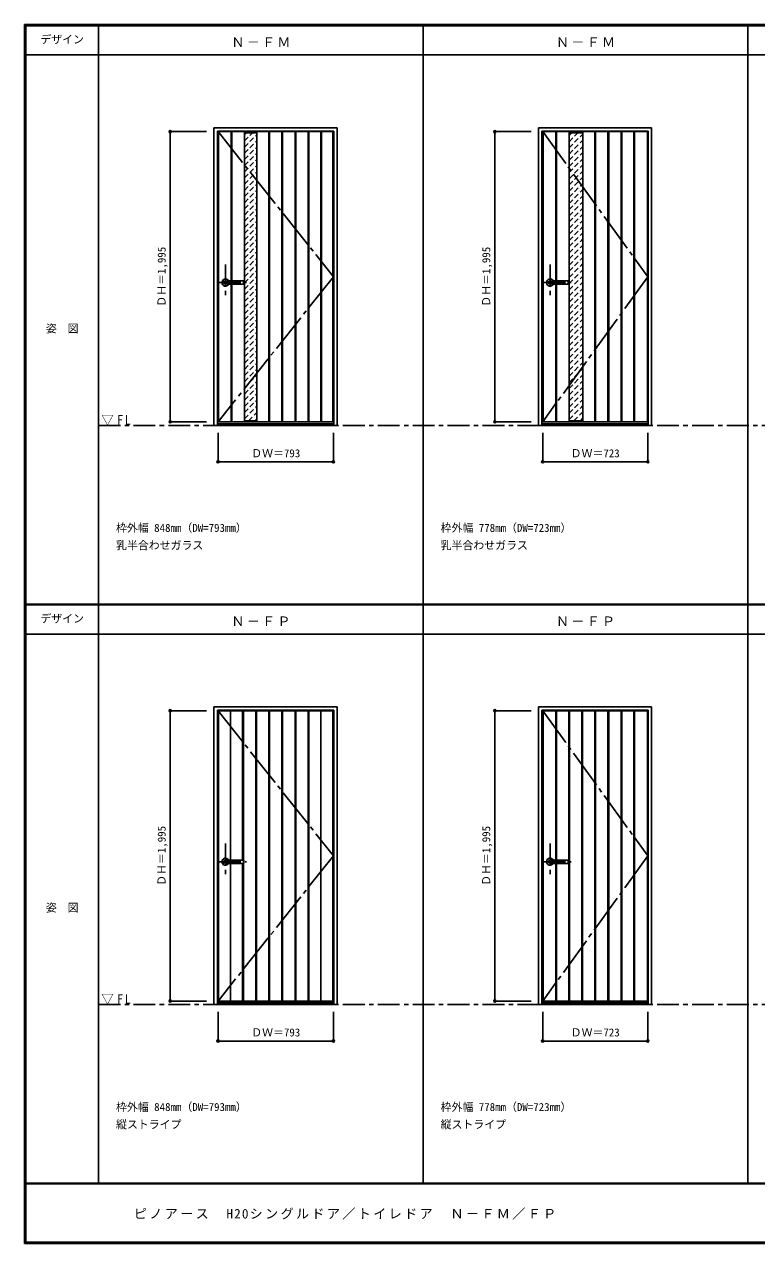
# Model space of a CAD drawing. Units: millimetres, scale not verified. Extents: x -6000 to 5700, y -4307 to 4260.
# Drawn here: x -6000 to -966, y -4205 to 4175 of the extents above; entities that cross this region are included whole.
import ezdxf
from ezdxf.enums import TextEntityAlignment as Align

# ---------------------------------------------------------------- set-up
doc = ezdxf.new("R2010")
doc.units = ezdxf.units.MM
doc.header["$LTSCALE"] = 30
doc.header["$PDMODE"] = 32
doc.header["$PDSIZE"] = 15
for name, pattern in [('CHAIN1', [8, 5, -1, 1, -1]), ('CHAIN2', [12, 9, -1, 1, -1]), ('DASHED1', [1.8, 1.2, -0.6])]:
    doc.linetypes.add(name, pattern=pattern)
for name, color, linetype in [('0-1_通り芯', 4, 'CHAIN1'), ('0-2_扉', 3, 'Continuous'), ('0-3_仕上げ', 3, 'Continuous'), ('0-4_枠', 3, 'Continuous'), ('0-5_レバー', 3, 'Continuous'), ('0-7_', 7, 'CHAIN2'), ('0-A_文字', 7, 'Continuous'), ('0-B_寸法', 7, 'Continuous'), ('0-C_ハッチ', 4, 'DASHED1'), ('F-1_枠', 6, 'Continuous'), ('F-A_文字', 7, 'Continuous')]:
    doc.layers.add(name, color=color, linetype=linetype)
doc.styles.add('ＭＳ ゴシック', font='')
doc.styles.get('ＭＳ ゴシック').set_extended_font_data('MS Gothic')

msp = doc.modelspace()

# ---------------------------------------------------------------- linework, layer by layer
at = {"layer": '0-1_通り芯'}
for p, q in [((-4617.4, 2524.5), (-4617.4, 2314.5)), ((-2385.8, 2524.5), (-2385.8, 2314.5)), ((-4662.4, 2400.5), (-4472.4, 2400.5)), ((-2430.8, 2400.5), (-2240.8, 2400.5)), ((-4617.4, -1456), (-4617.4, -1666)), ((-2385.8, -1456), (-2385.8, -1666)), ((-4662.4, -1580), (-4472.4, -1580)), ((-2430.8, -1580), (-2240.8, -1580))]:
    msp.add_line(p, q, dxfattribs=at)
at = {"layer": '0-1_通り芯', "color": 7}
for p, q in [((-5490, 1418), (3436.4, 1418)), ((-5490, -2562.5), (5690, -2562.5))]:
    msp.add_line(p, q, dxfattribs=at)
at = {"layer": '0-2_扉'}
for p, q in [((-4668.4, 3438), (-3875.4, 3438)), ((-4668.4, 1443), (-4668.4, 3438)), ((-3875.4, 1443), (-3875.4, 3438)), ((-2436.8, 3438), (-1713.8, 3438)), ((-2436.8, 1443), (-2436.8, 3438)), ((-1713.8, 1443), (-1713.8, 3438)), ((-4668.4, 1443), (-3875.4, 1443)), ((-2436.8, 1443), (-1713.8, 1443)), ((-4668.4, -542.5), (-3875.4, -542.5)), ((-4668.4, -2537.5), (-4668.4, -542.5)), ((-3875.4, -2537.5), (-3875.4, -542.5)), ((-2436.8, -542.5), (-1713.8, -542.5)), ((-2436.8, -2537.5), (-2436.8, -542.5)), ((-1713.8, -2537.5), (-1713.8, -542.5)), ((-4668.4, -2537.5), (-3875.4, -2537.5)), ((-2436.8, -2537.5), (-1713.8, -2537.5))]:
    msp.add_line(p, q, dxfattribs=at)
at = {"layer": '0-3_仕上げ'}
for p, q in [((-4665.4, 1443), (-4665.4, 3438)), ((-4578.4, 2412), (-4578.4, 3438)), ((-4573.4, 2412), (-4573.4, 3438)), ((-4319.4, 1443), (-4319.4, 3438)), ((-4314.4, 1443), (-4314.4, 3438)), ((-4229.4, 1443), (-4229.4, 3438)), ((-4224.4, 1443), (-4224.4, 3438)), ((-4139.4, 1443), (-4139.4, 3438)), ((-4134.4, 1443), (-4134.4, 3438)), ((-4049.4, 1443), (-4049.4, 3438)), ((-4044.4, 1443), (-4044.4, 3438)), ((-3961.4, 1443), (-3961.4, 3438)), ((-3956.4, 1443), (-3956.4, 3438)), ((-3878.4, 1443), (-3878.4, 3438)), ((-2433.8, 1443), (-2433.8, 3438)), ((-2346.8, 2412), (-2346.8, 3438)), ((-2341.8, 2412), (-2341.8, 3438)), ((-2077.8, 1443), (-2077.8, 3438)), ((-2072.8, 1443), (-2072.8, 3438)), ((-1987.8, 1443), (-1987.8, 3438)), ((-1982.8, 1443), (-1982.8, 3438)), ((-1897.8, 1443), (-1897.8, 3438)), ((-1892.8, 1443), (-1892.8, 3438)), ((-1809.8, 1443), (-1809.8, 3438)), ((-1804.8, 1443), (-1804.8, 3438)), ((-1716.8, 1443), (-1716.8, 3438)), ((-4578.4, 1443), (-4578.4, 2389)), ((-4573.4, 1443), (-4573.4, 2389)), ((-2346.8, 1443), (-2346.8, 2389)), ((-2341.8, 1443), (-2341.8, 2389)), ((-4665.4, -2537.5), (-4665.4, -542.5)), ((-4582.4, -1568.5), (-4582.4, -542.5)), ((-4499.4, -1568.5), (-4499.4, -542.5)), ((-4494.4, -1568.5), (-4494.4, -542.5)), ((-4409.4, -2537.5), (-4409.4, -542.5)), ((-4404.4, -2537.5), (-4404.4, -542.5)), ((-4319.4, -2537.5), (-4319.4, -542.5)), ((-4314.4, -2537.5), (-4314.4, -542.5)), ((-4229.4, -2537.5), (-4229.4, -542.5)), ((-4224.4, -2537.5), (-4224.4, -542.5)), ((-4139.4, -2537.5), (-4139.4, -542.5)), ((-4134.4, -2537.5), (-4134.4, -542.5)), ((-4049.4, -2537.5), (-4049.4, -542.5)), ((-4044.4, -2537.5), (-4044.4, -542.5)), ((-3961.4, -2537.5), (-3961.4, -542.5)), ((-3878.4, -2537.5), (-3878.4, -542.5)), ((-2433.8, -2537.5), (-2433.8, -542.5)), ((-2345.8, -1568.5), (-2345.8, -542.5)), ((-2340.8, -1568.5), (-2340.8, -542.5)), ((-2257.8, -2537.5), (-2257.8, -542.5)), ((-2252.8, -2537.5), (-2252.8, -542.5)), ((-2167.8, -2537.5), (-2167.8, -542.5)), ((-2162.8, -2537.5), (-2162.8, -542.5)), ((-2077.8, -2537.5), (-2077.8, -542.5)), ((-2072.8, -2537.5), (-2072.8, -542.5)), ((-1987.8, -2537.5), (-1987.8, -542.5)), ((-1982.8, -2537.5), (-1982.8, -542.5)), ((-1897.8, -2537.5), (-1897.8, -542.5)), ((-1892.8, -2537.5), (-1892.8, -542.5)), ((-1809.8, -2537.5), (-1809.8, -542.5)), ((-1804.8, -2537.5), (-1804.8, -542.5)), ((-1716.8, -2537.5), (-1716.8, -542.5)), ((-4582.4, -2537.5), (-4582.4, -1591.5)), ((-4499.4, -2537.5), (-4499.4, -1591.5)), ((-4494.4, -2537.5), (-4494.4, -1591.5)), ((-2345.8, -2537.5), (-2345.8, -1591.5)), ((-2340.8, -2537.5), (-2340.8, -1591.5))]:
    msp.add_line(p, q, dxfattribs=at)
at = {"layer": '0-3_仕上げ', "color": 7}
for p, q in [((-4487.4, 1443), (-4487.4, 3438)), ((-4402.4, 1443), (-4402.4, 3438)), ((-2255.8, 1443), (-2255.8, 3438)), ((-2160.8, 1443), (-2160.8, 3438)), ((-4487.4, 3430), (-4402.4, 3430)), ((-2255.8, 3430), (-2160.8, 3430)), ((-4487.4, 1451), (-4402.4, 1451)), ((-2255.8, 1451), (-2160.8, 1451))]:
    msp.add_line(p, q, dxfattribs=at)
at = {"layer": '0-4_枠'}
for p, q in [((-4697.4, 3465), (-3849.4, 3465)), ((-4697.4, 1418), (-4697.4, 3465)), ((-4673.4, 3441), (-3873.4, 3441)), ((-4673.4, 1418), (-4673.4, 3441)), ((-3873.4, 1418), (-3873.4, 3441)), ((-3849.4, 1418), (-3849.4, 3465)), ((-2465.8, 3465), (-1687.8, 3465)), ((-2465.8, 1418), (-2465.8, 3465)), ((-2441.8, 3441), (-1711.8, 3441)), ((-2441.8, 1418), (-2441.8, 3441)), ((-1711.8, 1418), (-1711.8, 3441)), ((-1687.8, 1418), (-1687.8, 3465)), ((-4673.4, 1430), (-3873.4, 1430)), ((-2441.8, 1430), (-1711.8, 1430)), ((-4697.4, 1418), (-3849.4, 1418)), ((-2465.8, 1418), (-1687.8, 1418)), ((-4697.4, -515.5), (-3849.4, -515.5)), ((-4697.4, -2562.5), (-4697.4, -515.5)), ((-4673.4, -539.5), (-3873.4, -539.5)), ((-4673.4, -2562.5), (-4673.4, -539.5)), ((-3873.4, -2562.5), (-3873.4, -539.5)), ((-3849.4, -2562.5), (-3849.4, -515.5)), ((-2465.8, -515.5), (-1687.8, -515.5)), ((-2465.8, -2562.5), (-2465.8, -515.5)), ((-2441.8, -539.5), (-1711.8, -539.5)), ((-2441.8, -2562.5), (-2441.8, -539.5)), ((-1711.8, -2562.5), (-1711.8, -539.5)), ((-1687.8, -2562.5), (-1687.8, -515.5)), ((-4697.4, -2562.5), (-3849.4, -2562.5)), ((-4673.4, -2550.5), (-3873.4, -2550.5)), ((-2465.8, -2562.5), (-1687.8, -2562.5)), ((-2441.8, -2550.5), (-1711.8, -2550.5))]:
    msp.add_line(p, q, dxfattribs=at)
at = {"layer": '0-5_レバー'}
for p, q in [((-4617.4, 2410), (-4598.4, 2410)), ((-4617.4, 2391), (-4598.4, 2391)), ((-4598.4, 2411), (-4597.4, 2412)), ((-4598.4, 2390), (-4598.4, 2411)), ((-4598.4, 2390), (-4597.4, 2389)), ((-4597.4, 2412), (-4493.4, 2412)), ((-4493.4, 2389), (-4597.4, 2389)), ((-4492.4, 2411), (-4493.4, 2412)), ((-4492.4, 2390), (-4493.4, 2389)), ((-4492.4, 2390), (-4492.4, 2411)), ((-2385.8, 2410), (-2366.8, 2410)), ((-2385.8, 2391), (-2366.8, 2391)), ((-2366.8, 2411), (-2365.8, 2412)), ((-2366.8, 2390), (-2366.8, 2411)), ((-2366.8, 2390), (-2365.8, 2389)), ((-2365.8, 2412), (-2261.8, 2412)), ((-2261.8, 2389), (-2365.8, 2389)), ((-2260.8, 2411), (-2261.8, 2412)), ((-2260.8, 2390), (-2261.8, 2389)), ((-2260.8, 2390), (-2260.8, 2411)), ((-4617.4, -1570.5), (-4598.4, -1570.5)), ((-4617.4, -1589.5), (-4598.4, -1589.5)), ((-4598.4, -1569.5), (-4597.4, -1568.5)), ((-4598.4, -1590.5), (-4598.4, -1569.5)), ((-4598.4, -1590.5), (-4597.4, -1591.5)), ((-4597.4, -1568.5), (-4493.4, -1568.5)), ((-4493.4, -1591.5), (-4597.4, -1591.5)), ((-4492.4, -1569.5), (-4493.4, -1568.5)), ((-4492.4, -1590.5), (-4493.4, -1591.5)), ((-4492.4, -1590.5), (-4492.4, -1569.5)), ((-2385.8, -1570.5), (-2366.8, -1570.5)), ((-2385.8, -1589.5), (-2366.8, -1589.5)), ((-2366.8, -1569.5), (-2365.8, -1568.5)), ((-2366.8, -1590.5), (-2366.8, -1569.5)), ((-2366.8, -1590.5), (-2365.8, -1591.5)), ((-2365.8, -1568.5), (-2261.8, -1568.5)), ((-2261.8, -1591.5), (-2365.8, -1591.5)), ((-2260.8, -1569.5), (-2261.8, -1568.5)), ((-2260.8, -1590.5), (-2261.8, -1591.5)), ((-2260.8, -1590.5), (-2260.8, -1569.5))]:
    msp.add_line(p, q, dxfattribs=at)
at = {"layer": '0-5_レバー', "color": 4}
for p, q in [((-4597.4, 2389), (-4597.4, 2412)), ((-4493.4, 2412), (-4493.4, 2389)), ((-2365.8, 2389), (-2365.8, 2412)), ((-2261.8, 2412), (-2261.8, 2389)), ((-4597.4, -1591.5), (-4597.4, -1568.5)), ((-4493.4, -1568.5), (-4493.4, -1591.5)), ((-2365.8, -1591.5), (-2365.8, -1568.5)), ((-2261.8, -1568.5), (-2261.8, -1591.5))]:
    msp.add_line(p, q, dxfattribs=at)
for centre, radius, start, end in [((-4617.4, 2400.5), 24.55, 27.93255, 332.06745), ((-4617.4, 2400.5), 11, 59.72736, 300.27264), ((-2385.8, 2400.5), 24.55, 27.93255, 332.06745), ((-2385.8, 2400.5), 11, 59.72736, 300.27264), ((-4617.4, -1580), 24.55, 27.93255, 332.06745), ((-4617.4, -1580), 11, 59.72736, 300.27264), ((-2385.8, -1580), 24.55, 27.93255, 332.06745), ((-2385.8, -1580), 11, 59.72736, 300.27264)]:
    msp.add_arc(centre, radius, start, end, dxfattribs=at)
at = {"layer": '0-5_レバー'}
for centre in [(-4617.4, 2400.5), (-2385.8, 2400.5), (-4617.4, -1580), (-2385.8, -1580)]:
    msp.add_arc(centre, 9.5, 90, 270, dxfattribs=at)
at = {"layer": '0-7_'}
for p, q in [((-4668.4, 3438), (-3875.4, 2440.5)), ((-2436.8, 3438), (-1713.8, 2440.5)), ((-3875.4, 2440.5), (-4668.4, 1443)), ((-1713.8, 2440.5), (-2436.8, 1443)), ((-4668.4, -542.5), (-3875.4, -1540)), ((-2436.8, -542.5), (-1713.8, -1540)), ((-3875.4, -1540), (-4668.4, -2537.5)), ((-1713.8, -1540), (-2436.8, -2537.5))]:
    msp.add_line(p, q, dxfattribs=at)
at = {"layer": '0-B_寸法', "color": 4}
for p, q in [((-4997.4, 3438), (-4747.4, 3438)), ((-4997.4, 3438), (-4997.4, 1443)), ((-2765.8, 3438), (-2515.8, 3438)), ((-2765.8, 3438), (-2765.8, 1443)), ((-4997.4, 1443), (-4747.4, 1443)), ((-2765.8, 1443), (-2515.8, 1443)), ((-4668.4, 1168), (-4668.4, 1368)), ((-3875.4, 1168), (-3875.4, 1368)), ((-2436.8, 1168), (-2436.8, 1368)), ((-1713.8, 1168), (-1713.8, 1368)), ((-4668.4, 1168), (-3875.4, 1168)), ((-2436.8, 1168), (-1713.8, 1168)), ((-4997.4, -542.5), (-4747.4, -542.5)), ((-4997.4, -542.5), (-4997.4, -2537.5)), ((-2765.8, -542.5), (-2515.8, -542.5)), ((-2765.8, -542.5), (-2765.8, -2537.5)), ((-4997.4, -2537.5), (-4747.4, -2537.5)), ((-2765.8, -2537.5), (-2515.8, -2537.5)), ((-4668.4, -2812.5), (-4668.4, -2612.5)), ((-3875.4, -2812.5), (-3875.4, -2612.5)), ((-2436.8, -2812.5), (-2436.8, -2612.5)), ((-1713.8, -2812.5), (-1713.8, -2612.5)), ((-4668.4, -2812.5), (-3875.4, -2812.5)), ((-2436.8, -2812.5), (-1713.8, -2812.5))]:
    msp.add_line(p, q, dxfattribs=at)
at = {"layer": '0-B_寸法'}
for p in [(-4997.4, 3438), (-2765.8, 3438), (-4997.4, 1443), (-2765.8, 1443), (-4668.4, 1168), (-3875.4, 1168), (-2436.8, 1168), (-1713.8, 1168), (-4997.4, -542.5), (-2765.8, -542.5), (-4997.4, -2537.5), (-2765.8, -2537.5), (-4668.4, -2812.5), (-3875.4, -2812.5), (-2436.8, -2812.5), (-1713.8, -2812.5)]:
    msp.add_point(p, dxfattribs=at)
at = {"layer": '0-C_ハッチ'}
for p, q in [((-4487.4, 3373.81), (-4431.21, 3430)), ((-4487.4, 3416.23), (-4473.63, 3430)), ((-4487.4, 3331.38), (-4402.4, 3416.38)), ((-4487.4, 3288.95), (-4402.4, 3373.95)), ((-2255.8, 3368.81), (-2194.61, 3430)), ((-2255.8, 3411.23), (-2237.03, 3430)), ((-2255.8, 3326.38), (-2160.8, 3421.38)), ((-2255.8, 3283.95), (-2160.8, 3378.95)), ((-4487.4, 3246.53), (-4402.4, 3331.53)), ((-4487.4, 3204.1), (-4402.4, 3289.1)), ((-2255.8, 3241.53), (-2160.8, 3336.53)), ((-2255.8, 3199.1), (-2160.8, 3294.1)), ((-4487.4, 3161.68), (-4402.4, 3246.68)), ((-4487.4, 3119.25), (-4402.4, 3204.25)), ((-2255.8, 3156.68), (-2160.8, 3251.68)), ((-2255.8, 3114.25), (-2160.8, 3209.25)), ((-4487.4, 3076.82), (-4402.4, 3161.82)), ((-4487.4, 3034.4), (-4402.4, 3119.4)), ((-2255.8, 3071.82), (-2160.8, 3166.82)), ((-2255.8, 3029.4), (-2160.8, 3124.4)), ((-4487.4, 2991.97), (-4402.4, 3076.97)), ((-4487.4, 2949.54), (-4402.4, 3034.54)), ((-2255.8, 2986.97), (-2160.8, 3081.97)), ((-2255.8, 2944.54), (-2160.8, 3039.54)), ((-4487.4, 2907.12), (-4402.4, 2992.12)), ((-4487.4, 2864.69), (-4402.4, 2949.69)), ((-2255.8, 2902.12), (-2160.8, 2997.12)), ((-2255.8, 2859.69), (-2160.8, 2954.69)), ((-4487.4, 2822.26), (-4402.4, 2907.26)), ((-4487.4, 2779.84), (-4402.4, 2864.84)), ((-2255.8, 2817.26), (-2160.8, 2912.26)), ((-2255.8, 2774.84), (-2160.8, 2869.84)), ((-4487.4, 2737.41), (-4402.4, 2822.41)), ((-4487.4, 2694.98), (-4402.4, 2779.98)), ((-2255.8, 2732.41), (-2160.8, 2827.41)), ((-2255.8, 2689.98), (-2160.8, 2784.98)), ((-4487.4, 2652.56), (-4402.4, 2737.56)), ((-4487.4, 2610.13), (-4402.4, 2695.13)), ((-2255.8, 2647.56), (-2160.8, 2742.56)), ((-2255.8, 2605.13), (-2160.8, 2700.13)), ((-4487.4, 2567.71), (-4402.4, 2652.71)), ((-4487.4, 2525.28), (-4402.4, 2610.28)), ((-2255.8, 2562.71), (-2160.8, 2657.71)), ((-2255.8, 2520.28), (-2160.8, 2615.28)), ((-4487.4, 2482.85), (-4402.4, 2567.85)), ((-4487.4, 2440.43), (-4402.4, 2525.43)), ((-2255.8, 2477.85), (-2160.8, 2572.85)), ((-2255.8, 2435.43), (-2160.8, 2530.43)), ((-4487.4, 2398), (-4402.4, 2483)), ((-4487.4, 2355.57), (-4402.4, 2440.57)), ((-2255.8, 2393), (-2160.8, 2488)), ((-2255.8, 2350.57), (-2160.8, 2445.57)), ((-4487.4, 2313.15), (-4402.4, 2398.15)), ((-4487.4, 2270.72), (-4402.4, 2355.72)), ((-2255.8, 2308.15), (-2160.8, 2403.15)), ((-2255.8, 2265.72), (-2160.8, 2360.72)), ((-4487.4, 2228.29), (-4402.4, 2313.29)), ((-4487.4, 2185.87), (-4402.4, 2270.87)), ((-2255.8, 2223.29), (-2160.8, 2318.29)), ((-2255.8, 2180.87), (-2160.8, 2275.87)), ((-4487.4, 2143.44), (-4402.4, 2228.44)), ((-4487.4, 2101.02), (-4402.4, 2186.02)), ((-2255.8, 2138.44), (-2160.8, 2233.44)), ((-2255.8, 2096.02), (-2160.8, 2191.02)), ((-4487.4, 2058.59), (-4402.4, 2143.59)), ((-4487.4, 2016.16), (-4402.4, 2101.16)), ((-2255.8, 2053.59), (-2160.8, 2148.59)), ((-2255.8, 2011.16), (-2160.8, 2106.16)), ((-4487.4, 1973.74), (-4402.4, 2058.74)), ((-4487.4, 1931.31), (-4402.4, 2016.31)), ((-2255.8, 1968.74), (-2160.8, 2063.74)), ((-2255.8, 1926.31), (-2160.8, 2021.31)), ((-4487.4, 1888.88), (-4402.4, 1973.88)), ((-4487.4, 1846.46), (-4402.4, 1931.46)), ((-2255.8, 1883.88), (-2160.8, 1978.88)), ((-2255.8, 1841.46), (-2160.8, 1936.46)), ((-4487.4, 1804.03), (-4402.4, 1889.03)), ((-4487.4, 1761.6), (-4402.4, 1846.6)), ((-2255.8, 1799.03), (-2160.8, 1894.03)), ((-2255.8, 1756.6), (-2160.8, 1851.6)), ((-4487.4, 1719.18), (-4402.4, 1804.18)), ((-4487.4, 1676.75), (-4402.4, 1761.75)), ((-2255.8, 1714.18), (-2160.8, 1809.18)), ((-2255.8, 1671.75), (-2160.8, 1766.75)), ((-4487.4, 1634.32), (-4402.4, 1719.32)), ((-4487.4, 1591.9), (-4402.4, 1676.9)), ((-2255.8, 1629.32), (-2160.8, 1724.32)), ((-2255.8, 1586.9), (-2160.8, 1681.9)), ((-4487.4, 1549.47), (-4402.4, 1634.47)), ((-2255.8, 1544.47), (-2160.8, 1639.47)), ((-2255.8, 1502.05), (-2160.8, 1597.05)), ((-4487.4, 1507.05), (-4402.4, 1592.05)), ((-4487.4, 1464.62), (-4402.4, 1549.62)), ((-2255.8, 1459.62), (-2160.8, 1554.62)), ((-2221.99, 1451), (-2160.8, 1512.19)), ((-4458.59, 1451), (-4402.4, 1507.19)), ((-4416.17, 1451), (-4402.4, 1464.77)), ((-2179.57, 1451), (-2160.8, 1469.77))]:
    msp.add_line(p, q, dxfattribs=at)
at = {"layer": 'F-1_枠'}
for p, q in [((-6000, 4175), (5700, 4175)), ((-6000, 4175), (-6000, -4205)), ((-6000, 4170), (5700, 4170)), ((-6000, 4165), (5700, 4165)), ((-5995, 4175), (-5995, -4205)), ((-5990, 4175), (-5990, -4205)), ((-5490, 4175), (-5490, -3790)), ((-3258.4, 4175), (-3258.4, -3790)), ((-1026.8, 4175), (-1026.8, -3790)), ((-6000, 3965), (5700, 3965)), ((-6000, 190.5), (5700, 190.5)), ((-6000, 187.5), (5700, 187.5)), ((-6000, 184.5), (5700, 184.5)), ((-6000, -15.5), (5700, -15.5)), ((5700, -3790), (-6000, -3790)), ((5700, -3795), (-6000, -3795)), ((5700, -4195), (-6000, -4195)), ((5700, -4200), (-6000, -4200)), ((5700, -4205), (-6000, -4205))]:
    msp.add_line(p, q, dxfattribs=at)

# ---------------------------------------------------------------- texts
at = {"layer": '0-A_文字', "style": 'ＭＳ ゴシック'}
for s, p in [('枠外幅 848mm（DW=793mm）', (-5370, 670.5)), ('枠外幅 778mm（DW=723mm）', (-3138.4, 670.5)), ('乳半合わせガラス', (-5370, 550.5)), ('乳半合わせガラス', (-3138.4, 550.5)), ('枠外幅 848mm（DW=793mm）', (-5370, -3310)), ('枠外幅 778mm（DW=723mm）', (-3138.4, -3310)), ('縦ストライプ', (-5370, -3430)), ('縦ストライプ', (-3138.4, -3430))]:
    msp.add_text(s, height=54.99, dxfattribs=at).set_placement(p, align=Align.BOTTOM_LEFT)
at = {"layer": '0-A_文字', "char_height": 65.98, "attachment_point": 7, "style": 'ＭＳ ゴシック'}
for s, insert in [('\\T1.17;Ｎ－ＦＭ', (-4576.7, 4020)), ('\\T1.17;Ｎ－ＦＭ', (-2345.1, 4020)), ('\\T1.26;\\W0.95;▽FL', (-5471.25, 1418)), ('\\T1.17;Ｎ－ＦＰ', (-4576.7, 39.5)), ('\\T1.17;Ｎ－ＦＰ', (-2345.1, 39.5)), ('\\T1.26;\\W0.95;▽FL', (-5471.25, -2562.5))]:
    msp.add_mtext(s, dxfattribs=dict(at, insert=insert))
at = {"layer": '0-B_寸法', "style": 'ＭＳ ゴシック'}
for p in [(-5012.4, 2234.25), (-2780.8, 2234.25), (-5012.4, -1746.25), (-2780.8, -1746.25)]:
    msp.add_text('ＤＨ＝1,995', height=54.99, rotation=90, dxfattribs=at).set_placement(p, align=Align.BOTTOM_LEFT)
for s, p in [('ＤＷ＝793', (-4440.65, 1183)), ('ＤＷ＝723', (-2244.55, 1183)), ('ＤＷ＝793', (-4440.65, -2797.5)), ('ＤＷ＝723', (-2244.55, -2797.5))]:
    msp.add_text(s, height=54.99, dxfattribs=at).set_placement(p, align=Align.BOTTOM_LEFT)
at = {"layer": 'F-A_文字', "style": 'ＭＳ ゴシック'}
for s, p in [('デザイン', (-5890, 4027.5)), ('姿\u3000図', (-5852.5, 2040.25)), ('デザイン', (-5890, 47)), ('姿\u3000図', (-5852.5, -1940.25))]:
    msp.add_text(s, height=54.99, dxfattribs=at).set_placement(p, align=Align.BOTTOM_LEFT)
at = {"layer": 'F-A_文字', "insert": (-5247.55, -4040), "char_height": 65.98, "attachment_point": 7, "style": 'ＭＳ ゴシック'}
msp.add_mtext('\\T1.18;ピノアース\u3000H20シングルドア／トイレドア\u3000Ｎ－ＦＭ／ＦＰ', dxfattribs=at)

doc.saveas('drawing.dxf')
